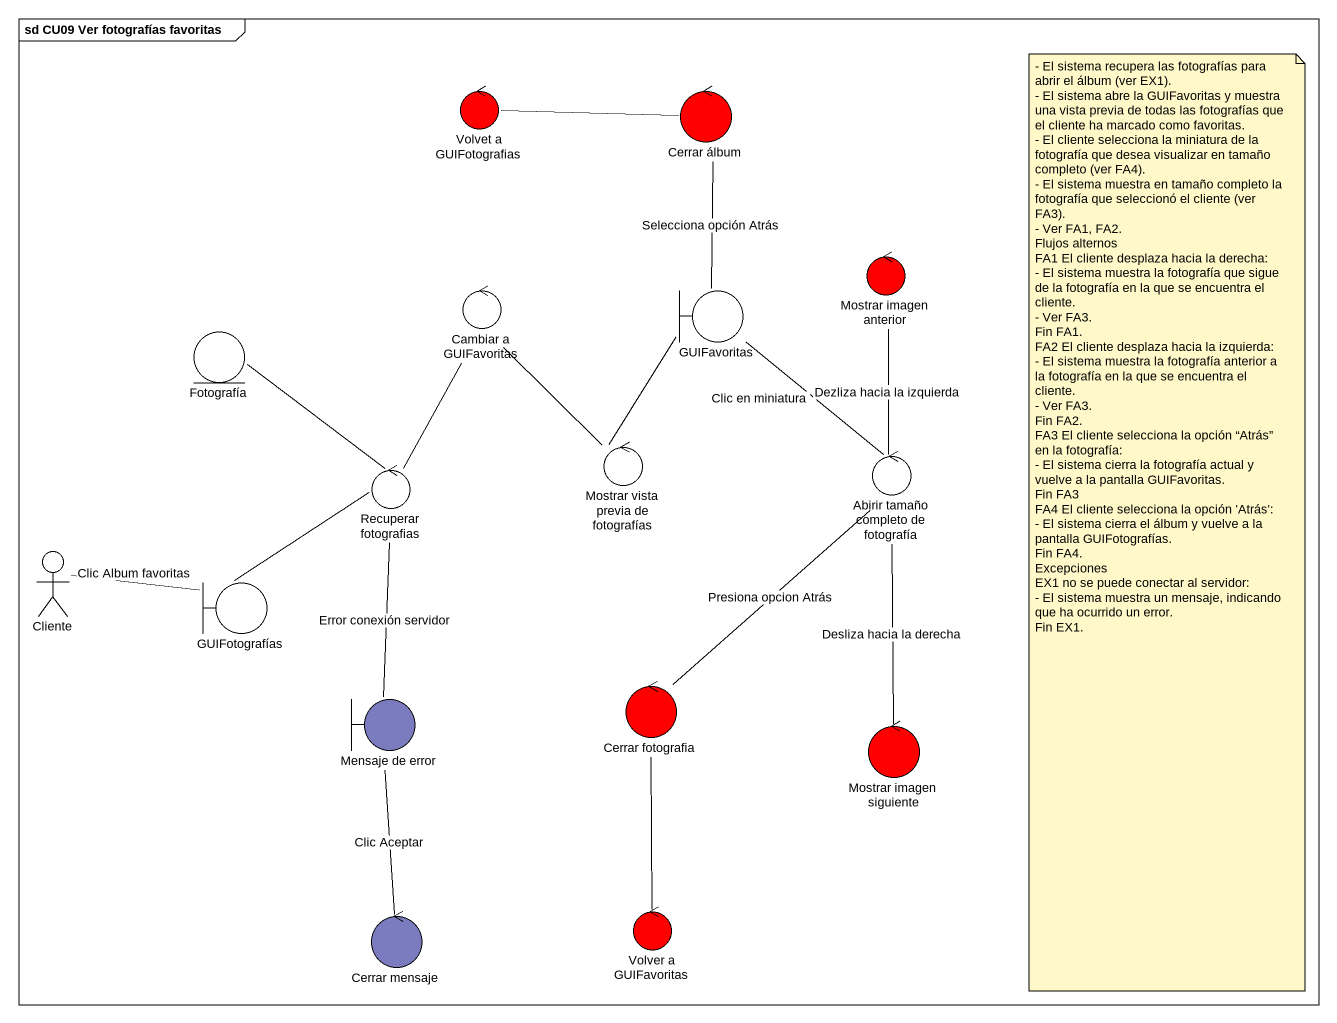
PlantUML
@startuml
mainframe sd CU09 Ver fotografías favoritas
control "Volvet a GUIFotografias" as Volvet_a_GUIFotografias #FF0000
control "Cerrar álbum" as Cerrar_álbum #FF0000
control "Mostrar imagen anterior" as Mostrar_imagen_anterior #FF0000
control "Cambiar a GUIFavoritas" as Cambiar_a_GUIFavoritas
boundary GUIFavoritas
entity Fotografía
control "Recuperar fotografias" as Recuperar_fotografias
control "Mostrar vista previa de fotografías" as Mostrar_vista_previa_de
control "Abirir tamaño completo de fotografía" as Abirir_tamaño_completo_de
actor Cliente
boundary GUIFotografías
control "Cerrar fotografia" as Cerrar_fotografia #FF0000
boundary "Mensaje de error" as Mensaje_de_error #7B7BC0
control "Mostrar imagen siguiente" as Mostrar_imagen_siguiente #FF0000
control "Cerrar mensaje" as Cerrar_mensaje #7B7BC0
control "Volver a GUIFavoritas" as Volver_a_GUIFavoritas #FF0000
Volvet_a_GUIFotografias -right- Cerrar_álbum
Cerrar_álbum -- GUIFavoritas : Selecciona opción Atrás
Mostrar_imagen_anterior -- Abirir_tamaño_completo_de : Dezliza hacia la izquierda
Cambiar_a_GUIFavoritas -- Recuperar_fotografias
Cambiar_a_GUIFavoritas -- Mostrar_vista_previa_de
GUIFavoritas -- Mostrar_vista_previa_de
GUIFavoritas -- Abirir_tamaño_completo_de : Clic en miniatura
Fotografía -- Recuperar_fotografias
Cliente -right- GUIFotografías : Clic Album favoritas
GUIFotografías -up- Recuperar_fotografias
Cerrar_fotografia -up- Abirir_tamaño_completo_de : Presiona opcion Atrás
Mensaje_de_error -up- Recuperar_fotografias : Error conexión servidor
Mostrar_imagen_siguiente -up- Abirir_tamaño_completo_de : Desliza hacia la derecha
Cerrar_mensaje -up- Mensaje_de_error : Clic Aceptar
Volver_a_GUIFavoritas -up- Cerrar_fotografia
note as N1
  - El sistema recupera las fotografías para abrir el álbum (ver EX1).
  - El sistema abre la GUIFavoritas y muestra una vista previa de todas las fotografías que el cliente ha marcado como favoritas.
  - El cliente selecciona la miniatura de la fotografía que desea visualizar en tamaño completo (ver FA4).
  - El sistema muestra en tamaño completo la fotografía que seleccionó el cliente (ver FA3).
  - Ver FA1, FA2.
  Flujos alternos
  FA1 El cliente desplaza hacia la derecha:
  - El sistema muestra la fotografía que sigue de la fotografía en la que se encuentra el cliente.
  - Ver FA3.
  Fin FA1.
  FA2 El cliente desplaza hacia la izquierda:
  - El sistema muestra la fotografía anterior a la fotografía en la que se encuentra el cliente.
  - Ver FA3.
  Fin FA2.
  FA3 El cliente selecciona la opción “Atrás” en la fotografía:
  - El sistema cierra la fotografía actual y vuelve a la pantalla GUIFavoritas.
  Fin FA3
  FA4 El cliente selecciona la opción 'Atrás':
  - El sistema cierra el álbum y vuelve a la pantalla GUIFotografías.
  Fin FA4.
  Excepciones
  EX1 no se puede conectar al servidor:
  - El sistema muestra un mensaje, indicando que ha ocurrido un error.
  Fin EX1.
end note
@enduml
